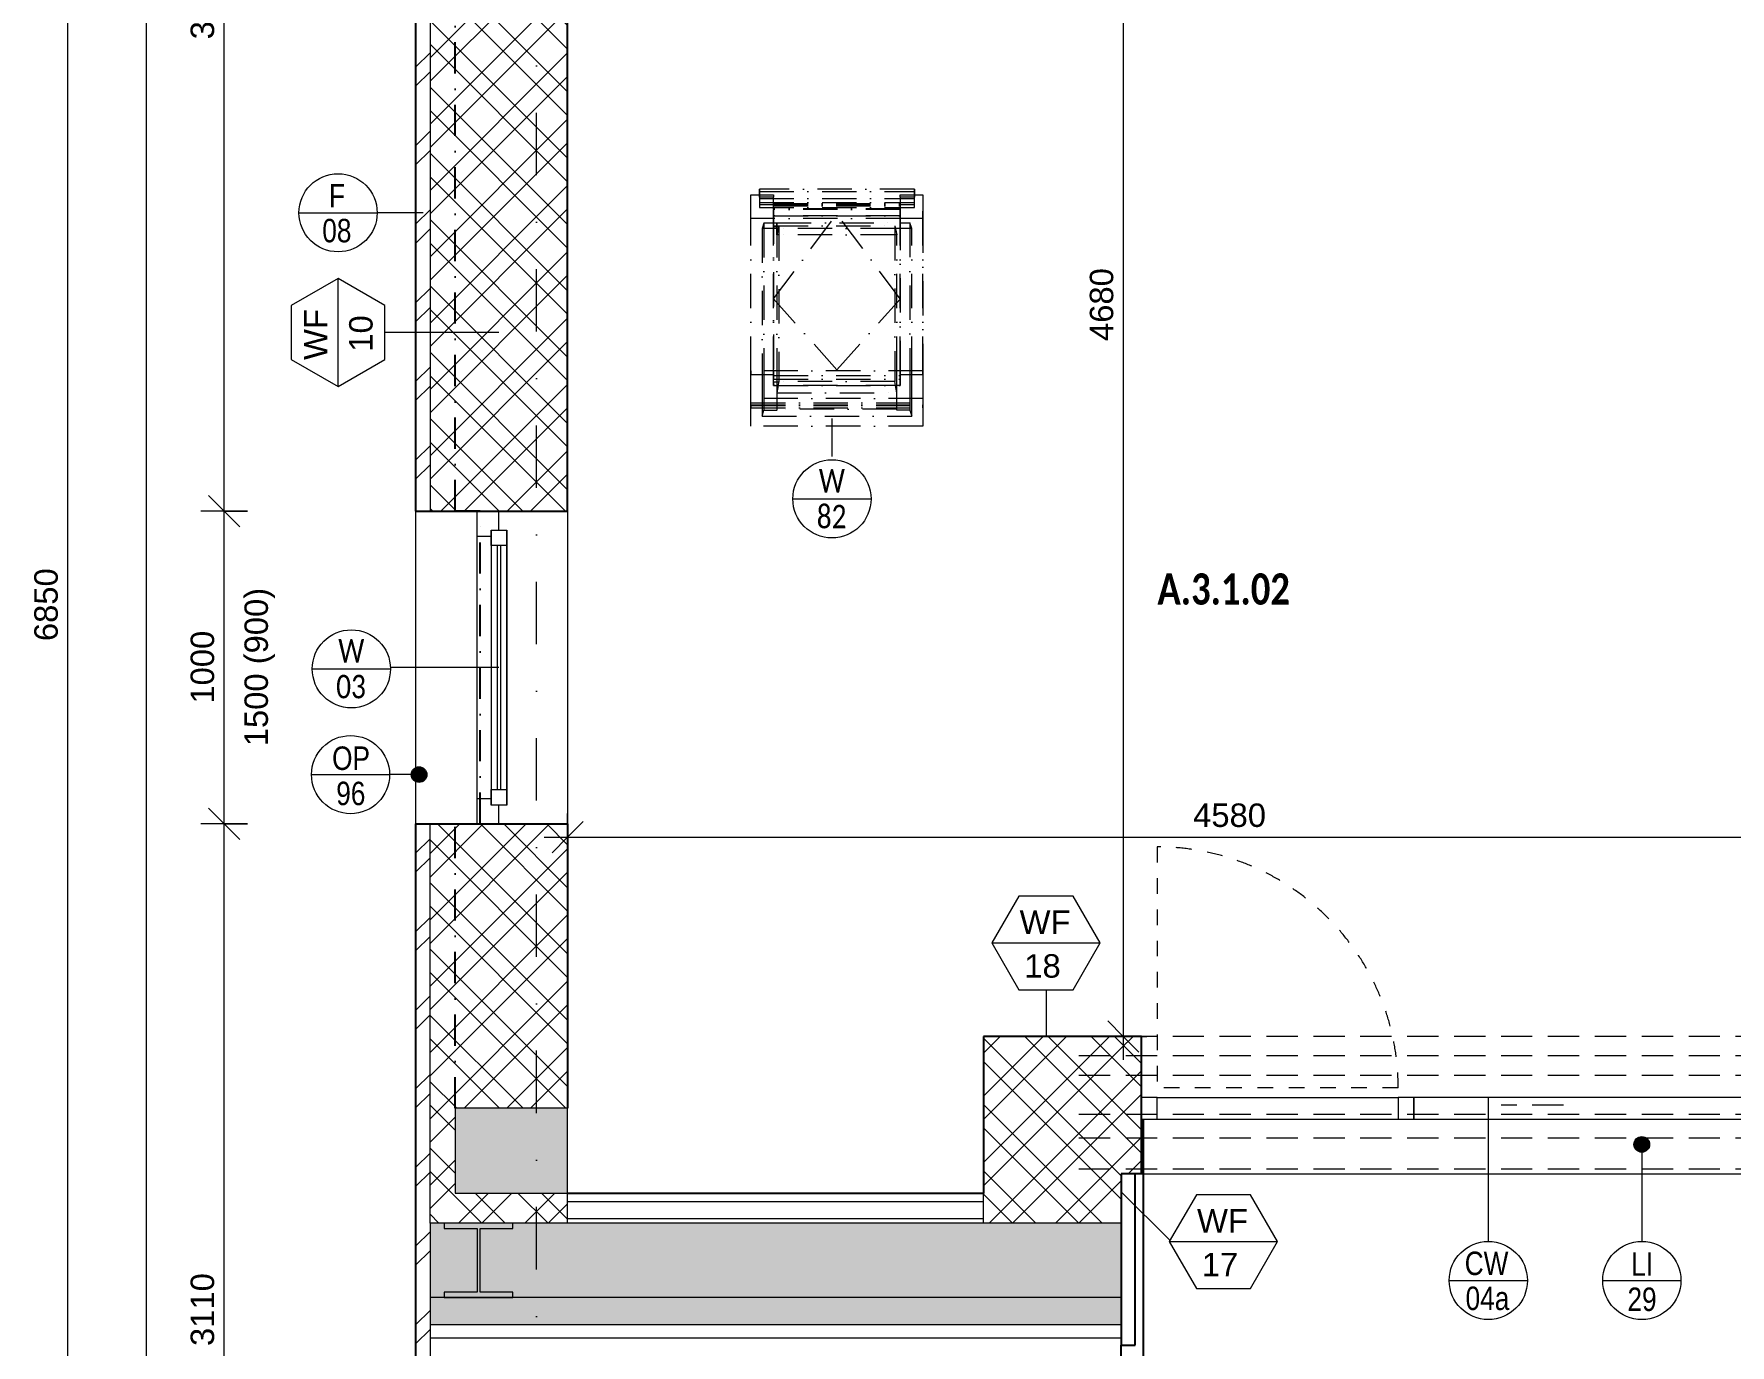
# Model space of a CAD drawing. Header units: millimetres. Extents: x -2204 to 40828, y -3577 to 13817.
# Drawn here: x -1607 to 3817, y 1058 to 5252 of the extents above; entities that cross this region are included whole.
import ezdxf

# ---------------------------------------------------------------- set-up
doc = ezdxf.new("R2010")
doc.units = ezdxf.units.MM
for name, pattern in [('HA_Dash_2mm-S1mm', [100, 50, -50]), ('HA_Dash_3mm-S1mm', [150, 100, -50]), ('HA_DashDot_10mm-S3mm', [500, 200, -150, 0, -150]), ('HA_DashDot_4mm', [200, 110, -45, 0, -45]), ('HA_DashDot_4mm-S1mm', [200, 100, -50, 0, -50])]:
    doc.linetypes.add(name, pattern=pattern)
for name, color, linetype, lineweight in [('A-____-____-DIMS', 9, 'Continuous', 5), ('A-____-____-DIMS-50', 9, 'Continuous', 5), ('A-AREA-____-IDEN', 9, 'Continuous', 9), ('A-AREA-____-OTLN', 9, 'Continuous', 5), ('A-DETL-____-THIN', 9, 'Continuous', 9), ('A-DETL-GENF-OTLN', 9, 'Continuous', 9), ('A-DOOR-____-OTLN', 9, 'Continuous', 9), ('A-FLOR-____-OTLN', 9, 'Continuous', 9), ('A-FLOR-____-OVHD', 9, 'HA_DashDot_4mm-S1mm', 25), ('A-GENM-____-HDLN', 9, 'HA_Dash_3mm-S1mm', 9), ('A-GENM-____-IDEN', 9, 'Continuous', 9), ('A-GENM-____-OTLN', 9, 'Continuous', 9), ('A-GLAZ-____-IDEN', 9, 'Continuous', 9), ('A-GLAZ-____-MCUT', 9, 'Continuous', 5), ('A-GLAZ-____-OTLN', 9, 'Continuous', 5), ('A-GLAZ-CURT-MCUT', 9, 'Continuous', 5), ('A-GLAZ-CURT-OTLN', 9, 'Continuous', 5), ('A-GLAZ-CWMG-MCUT', 9, 'Continuous', 5), ('A-GLAZ-CWMG-OTLN', 9, 'Continuous', 5), ('A-ROOF-____-MCUT', 9, 'Continuous', 25), ('A-ROOF-____-PATT', 9, 'Continuous', 25), ('A-WALL-____-IDEN', 9, 'Continuous', 9), ('A-WALL-____-MCUT', 9, 'Continuous', 9), ('A-WALL-____-OTLN', 9, 'Continuous', 9), ('A-WALL-____-PATT', 9, 'Continuous', 25), ('G-____-____-TEXT', 9, 'Continuous', 5), ('S-BEAM-____-MCUT', 9, 'Continuous', 25), ('S-GRID-____-OTLN', 9, 'Continuous', 5)]:
    doc.layers.add(name, color=color, linetype=linetype, lineweight=lineweight)
doc.styles.add('Arial_1', font='arial.ttf', dxfattribs={"height": 75})
doc.styles.add('Arial_2', font='arial.ttf', dxfattribs={"width": 0.8, "height": 75})
doc.styles.add('Calibri', font='calibri.ttf', dxfattribs={"width": 0.8, "height": 75})
doc.styles.add('Calibri_B', font='calibrib.ttf', dxfattribs={"width": 0.8, "height": 100})
doc.dimstyles.new('Inner_Dimensions', dxfattribs={"dimscale": 304.8, "dimtxt": 76.519455, "dimasz": 0.328084, "dimexe": 0.246063, "dimexo": 0.0625, "dimgap": 0.032808, "dimtad": 1, "dimdec": 0, "dimzin": 0, "dimdsep": 46, "dimtxsty": 'Arial_1', "dimblk1": 'OBLIQUE', "dimblk2": 'OBLIQUE', "dimsah": 1, "dimcen": 0.09, "dimdle": 0.246063, "dimazin": 0, "dimtfac": 1, "dimtdec": 4, "dimtix": 1, "dimtmove": 2, "dimatfit": 3, "dimfxl": 0.246063, "dimfxlon": 1, "dimtvp": 1, "dimtolj": 1, "dimtzin": 0, "dimlwd": 9, "dimlwe": 9, "dimarcsym": 2})
doc.dimstyles.new('Inner_Dimensions_1', dxfattribs={"dimscale": 304.8, "dimtxt": 76.519455, "dimasz": 0.328084, "dimexe": 0.246063, "dimexo": 0.0625, "dimgap": 0.032808, "dimtad": 1, "dimdec": 0, "dimzin": 0, "dimdsep": 46, "dimtxsty": 'Arial_1', "dimblk1": 'OBLIQUE', "dimblk2": 'OBLIQUE', "dimsah": 1, "dimcen": 0.09, "dimdle": 0.246063, "dimazin": 0, "dimtfac": 1, "dimtdec": 4, "dimtix": 1, "dimtmove": 0, "dimatfit": 3, "dimfxl": 0.246063, "dimfxlon": 1, "dimtvp": 1, "dimtolj": 1, "dimtzin": 0, "dimlwd": 9, "dimlwe": 9, "dimarcsym": 2})
pattern_1 = [(45, (0, 0), (-106.066, 106.066), []), (45, (75, 0), (-106.066, 106.066), []), (315, (0, 0), (106.066, 106.066), []), (315, (75, 0), (106.066, 106.066), [])]
pattern_2 = [(0, (0, 0), (58.594, 33.829), [39.062, -78.125]), (120, (0, 0), (-58.593773, 33.82939), [39.063, -78.125]), (60, (0, 0), (0.000227, 67.65839), [0, -78.125, 39.063, 0])]

# ---------------------------------------------------------------- blocks, each defined once
blk = doc.blocks.new('181_D_1_2_XXX_00_STA_211108_detached_rvt-1-DSP_3NP-A')
at = {"layer": 'S-BEAM-____-MCUT', "color": 250, "lineweight": 18}
for p, q in [((-75, 1447.9), (-295, 1447.9)), ((-295, 1447.9), (-295, 1430.5)), ((-295, 1430.5), (-189.7, 1430.5)), ((-189.7, 1430.5), (-189.7, 1226.7)), ((-180.2, 1226.7), (-180.2, 1430.5)), ((-180.2, 1430.5), (-75, 1430.5)), ((-75, 1430.5), (-75, 1447.9)), ((-189.7, 1226.7), (-295, 1226.7)), ((-295, 1226.7), (-295, 1209.3)), ((-295, 1209.3), (-75, 1209.3)), ((-75, 1226.7), (-180.2, 1226.7)), ((-75, 1209.3), (-75, 1226.7))]:
    blk.add_line(p, q, dxfattribs=at)
blk = doc.blocks.new('HA_WD_SinglePanel - 1000x1500-2168128-DSP_3NP-A')
at = {"layer": 'A-GLAZ-____-MCUT'}
for p, q in [((-420, 70), (-500, 70)), ((-420, 25), (-420, 70)), ((500, 70), (420, 70)), ((420, 70), (420, 25)), ((-500, 0), (-440, 0)), ((-440, -25), (-440, 25)), ((-440, 25), (-390, 25)), ((-390, 25), (-390, -25)), ((390, 5), (-390, 5)), ((390, -25), (390, 25)), ((390, 25), (440, 25)), ((440, 25), (440, -25)), ((440, 0), (500, 0)), ((-390, -25), (-440, -25)), ((390, -5), (-390, -5)), ((440, -25), (390, -25))]:
    blk.add_line(p, q, dxfattribs=at)
at = {"layer": 'A-GLAZ-____-OTLN'}
for p, q in [((420, 70), (-420, 70)), ((440, 25), (-440, 25)), ((-440, -25), (-440, 25)), ((390, 25), (-390, 25)), ((440, 25), (440, -25)), ((-440, -25), (440, -25)), ((390, -25), (-390, -25))]:
    blk.add_line(p, q, dxfattribs=at)
blk = doc.blocks.new('Systémový panel - Sklo-1774441-DSP_3NP-A')
at = {"layer": 'A-GLAZ-CURT-MCUT'}
for p, q in [((789.375, 70), (-789.375, 70)), ((-789.375, 70), (-789.375, 0)), ((789.375, 0), (789.375, 70)), ((-789.375, 0), (789.375, 0))]:
    blk.add_line(p, q, dxfattribs=at)
blk = doc.blocks.new('Obdélníková příčel - 50x70mm EXT-1499828-DSP_3NP-A')
at = {"layer": 'A-GLAZ-CWMG-MCUT'}
for p, q in [((-50, 0), (0, 0)), ((-50, -70), (-50, 0)), ((0, 0), (0, -70)), ((0, -70), (-50, -70))]:
    blk.add_line(p, q, dxfattribs=at)
blk = doc.blocks.new('ABMV_CW_Single_Swing_Generic - Ex_Glass_SKLOPNE-1774442-DSP_3NP-A')
at = {"layer": 'A-DOOR-____-OTLN', "linetype": 'HA_Dash_2mm-S1mm', "lineweight": 5}
for p in [(-385.625, -30), (385.625, -801.25)]:
    blk.add_line(p, (385.625, -30), dxfattribs=at)
blk.add_arc((385.625, -30), 771.25, 180, 270, dxfattribs=at)
blk = doc.blocks.new('Obdélníková příčel - 50x70mm EXT-1774440-DSP_3NP-A')
at = {"layer": 'A-GLAZ-CWMG-OTLN'}
for p, q in [((9655, 1825), (10426.25, 1825)), ((9655, 1755), (10426.25, 1755))]:
    blk.add_line(p, q, dxfattribs=at)
blk = doc.blocks.new('Obdélníková příčel - 50x70mm EXT-1499826-DSP_3NP-A')
at = {"layer": 'A-GLAZ-CWMG-MCUT'}
for p, q in [((-25, 0), (25, 0)), ((-25, -70), (-25, 0)), ((25, 0), (25, -70)), ((25, -70), (-25, -70))]:
    blk.add_line(p, q, dxfattribs=at)
blk = doc.blocks.new('Roof-Windows_VELUX_GLL_1061 - CK02-V11-DSP_3NP-A')
at = {"layer": 'A-GLAZ-____-OTLN', "color": 31, "linetype": 'HA_DashDot_4mm'}
for p, q in [((686.1, 4661.2), (686.1, 4737.6)), ((713.4, 4755), (713.4, 4754.9)), ((713.4, 4754.9), (713.4, 4754.4)), ((713.4, 4754.4), (713.4, 4753.3)), ((713.4, 4753.3), (713.4, 4752.7)), ((713.4, 4752.7), (713.4, 4752)), ((713.4, 4752), (713.4, 4751.3)), ((713.4, 4751.3), (713.4, 4750.7)), ((713.4, 4750.7), (713.4, 4747.8)), ((713.4, 4747.8), (713.4, 4737.6)), ((713.4, 4747.8), (1208.8, 4747.8)), ((713.4, 4729.7), (713.4, 4737.7)), ((713.4, 4729.7), (713.4, 4725.5)), ((713.4, 4729.7), (713.4, 4696.7)), ((758.7, 4729.7), (713.4, 4729.7)), ((713.4, 4725.5), (713.4, 4712.4)), ((713.4, 4725.5), (1208.8, 4725.5)), ((758.7, 4737.6), (758.7, 4729.7)), ((758.7, 4709.7), (758.7, 4729.7)), ((1163.2, 4729.7), (1163.2, 4737.6)), ((1208.8, 4729.7), (1163.2, 4729.7)), ((1163.2, 4729.7), (1163.2, 4716.3)), ((1208.8, 4754.9), (1208.8, 4755)), ((1208.8, 4752), (1208.8, 4754.9)), ((1208.8, 4751.3), (1208.8, 4752)), ((1208.8, 4750.7), (1208.8, 4751.3)), ((1208.8, 4747.8), (1208.8, 4750.7)), ((1208.8, 4737.6), (1208.8, 4747.8)), ((1208.8, 4737.7), (1208.8, 4729.7)), ((1208.8, 4696.7), (1208.8, 4729.7)), ((1208.8, 4725.5), (1208.8, 4729.7)), ((1208.8, 4712.4), (1208.8, 4725.5)), ((1236.1, 4737.6), (1236.1, 4661.2)), ((713.4, 4712.4), (713.4, 4706.6)), ((713.4, 4712.4), (1208.8, 4712.4)), ((713.4, 4706.6), (713.4, 4696.7)), ((713.4, 4706.6), (758.7, 4706.6)), ((713.4, 4696.7), (1208.8, 4696.7)), ((758.7, 4692.6), (758.7, 4709.6)), ((758.7, 4702.2), (1163.2, 4702.2)), ((758.7, 4692.6), (758.7, 4690.2)), ((758.7, 4690.2), (758.7, 4174.5)), ((1163.2, 4670.4), (758.7, 4670.4)), ((758.7, 4670.4), (1163.2, 4670.4)), ((1163.2, 4716.3), (1163.2, 4709.7)), ((1163.2, 4709.6), (1163.2, 4692.6)), ((1163.2, 4706.6), (1208.8, 4706.6)), ((1163.2, 4692.6), (1163.2, 4690.2)), ((1163.5, 4174.5), (1163.5, 4690.2)), ((1208.8, 4706.6), (1208.8, 4712.4)), ((1208.8, 4696.7), (1208.8, 4706.6)), ((758.7, 4661.2), (686.1, 4661.2)), ((686.1, 4174.5), (686.1, 4661.2)), ((727.4, 4647), (721.8, 4629.9)), ((758.7, 4629.9), (721.8, 4629.9)), ((721.8, 4629.9), (721.8, 4174.5)), ((758.7, 4647), (727.4, 4647)), ((727.4, 4647), (727.4, 4174.5)), ((758.7, 4637.6), (1146, 4637.6)), ((758.7, 4635.6), (775.7, 4635.6)), ((775.7, 4635.6), (775.7, 4174.5)), ((1146, 4637.6), (1146, 4174.5)), ((1236.1, 4661.2), (1163.5, 4661.2)), ((1163.5, 4647.3), (1194.7, 4647.3)), ((1200.1, 4629.9), (1163.5, 4629.9)), ((1194.7, 4647.3), (1194.7, 4174.5)), ((1200.1, 4629.9), (1194.7, 4647.3)), ((1200.1, 4174.5), (1200.1, 4629.9)), ((1236.1, 4661.2), (1236.1, 4174.5)), ((1146, 4608.8), (775.7, 4608.8)), ((686.1, 4174.5), (686.1, 4162.5)), ((686.1, 4162.5), (686.1, 4174.5)), ((686.1, 4064.9), (686.1, 4162.5)), ((686.1, 4162.5), (758.7, 4162.5)), ((721.8, 4162.5), (721.8, 4064.9)), ((727.4, 4162.5), (727.4, 4064.9)), ((758.7, 4162.5), (758.7, 4174.5)), ((758.7, 4159.5), (758.7, 4162.5)), ((758.7, 4162.5), (758.7, 4147.1)), ((758.7, 4159.5), (1163.2, 4159.5)), ((758.7, 4147.1), (758.7, 4159.5)), ((758.7, 4147.1), (1163.2, 4147.1)), ((758.7, 4127.3), (758.7, 4147.1)), ((758.7, 4147.1), (1163.5, 4147.1)), ((758.7, 4127.3), (758.7, 4147.1)), ((758.7, 4127.3), (1163.2, 4127.3)), ((1163.5, 4127.3), (758.7, 4127.3)), ((769.1, 4127.3), (769.1, 4064.9)), ((769.8, 4103.5), (773.9, 4127.3)), ((1152.4, 4103.5), (1148.3, 4127.3)), ((1153, 4064.9), (1153, 4127.3)), ((1163.2, 4162.5), (1163.2, 4174.5)), ((1163.2, 4159.5), (1163.2, 4162.5)), ((1163.2, 4162.5), (1236.1, 4162.5)), ((1163.2, 4147.1), (1163.2, 4159.5)), ((1163.2, 4127.3), (1163.2, 4147.1)), ((1163.5, 4147.1), (1163.5, 4162.5)), ((1163.5, 4147.1), (1163.5, 4127.3)), ((1194.7, 4162.5), (1194.7, 4064.9)), ((1200.1, 4064.9), (1200.1, 4162.5)), ((1236.1, 4162.5), (1236.1, 4174.5)), ((1236.1, 4162.5), (1236.1, 4174.5)), ((1236.1, 4162.5), (1236.1, 4064.9)), ((769.8, 4103.5), (1152.4, 4103.5)), ((769.8, 4064.9), (769.8, 4103.5)), ((1152.4, 4064.9), (1152.4, 4103.5)), ((686.1, 4056.2), (686.1, 4064.9)), ((686.1, 4064.9), (686.1, 4056.2)), ((686.1, 4064.9), (1236.1, 4064.9)), ((686.1, 3996.8), (686.1, 4056.2)), ((721.8, 4056.2), (721.8, 4029.5)), ((721.8, 4029.5), (727.4, 4048.2)), ((721.8, 4029.5), (1200.1, 4029.5)), ((727.4, 4056.2), (727.4, 4048.2)), ((727.4, 4048.2), (769.1, 4048.2)), ((769.1, 4056.2), (769.1, 4048.2)), ((769.1, 4048.2), (769.8, 4051.9)), ((769.8, 4051.9), (769.8, 4056.2)), ((1152.4, 4051.9), (769.8, 4051.9)), ((1152.4, 4051.9), (1152.4, 4056.2)), ((1153, 4048.5), (1152.4, 4051.9)), ((1153, 4048.5), (1153, 4056.2)), ((1194.7, 4048.5), (1153, 4048.5)), ((1194.7, 4056.2), (1194.7, 4048.5)), ((1194.7, 4048.5), (1200.1, 4029.5)), ((1200.1, 4029.5), (1200.1, 4056.2)), ((1236.1, 4056.2), (1236.1, 4064.9)), ((1236.1, 4064.9), (1236.1, 4056.2)), ((1236.1, 4056.2), (1236.1, 3996.8))]:
    blk.add_line(p, q, dxfattribs=at)
at = {"layer": 'A-GLAZ-____-OTLN', "color": 253, "linetype": 'HA_DashDot_4mm'}
for p, q in [((686.1, 4737.6), (758.7, 4737.6)), ((686.1, 4174.5), (686.1, 4737.6)), ((1208.8, 4755), (713.4, 4755)), ((713.4, 4754.2), (713.4, 4755)), ((713.4, 4737.7), (713.4, 4754.2)), ((758.7, 4174.5), (758.7, 4737.6)), ((1163.2, 4737.6), (1236.1, 4737.6)), ((1163.2, 4174.5), (1163.2, 4737.6)), ((1208.8, 4755), (1208.8, 4754.2)), ((1208.8, 4754.2), (1208.8, 4737.7)), ((1236.1, 4174.5), (1236.1, 4737.6)), ((758.7, 4709.6), (1163.2, 4709.6)), ((1163.2, 4692.6), (758.7, 4692.6)), ((1163.2, 4690.2), (758.7, 4690.2)), ((758.7, 4404.1), (961.1, 4676.6)), ((1163.2, 4404.5), (961.1, 4676.6)), ((961.1, 4177.6), (758.7, 4404.1)), ((961.1, 4177.6), (1163.2, 4403.7)), ((686.1, 4085.2), (686.1, 4174.5)), ((1236.1, 4174.5), (686.1, 4174.5)), ((1236.1, 4174.5), (1236.1, 4085.2)), ((686.1, 4072), (686.1, 4085.2)), ((1236.1, 4085.2), (686.1, 4085.2)), ((686.1, 4063.2), (686.1, 4072)), ((686.1, 4072), (1236.1, 4072)), ((1236.1, 4085.2), (1236.1, 4072)), ((1236.1, 4072), (1236.1, 4063.2)), ((686.1, 4056.2), (686.1, 4063.2)), ((686.1, 4063.2), (1236.1, 4063.2)), ((686.1, 3996.8), (686.1, 4056.2)), ((686.1, 4056.2), (1236.1, 4056.2)), ((1236.1, 4063.2), (1236.1, 4056.2)), ((1236.1, 4056.2), (1236.1, 3996.8)), ((1236.1, 3996.8), (686.1, 3996.8))]:
    blk.add_line(p, q, dxfattribs=at)
at = {"layer": 'A-GLAZ-____-OTLN', "color": 7, "linetype": 'HA_DashDot_4mm'}
for p, q in [((713.4, 4737.6), (713.4, 4729.7)), ((1208.8, 4729.7), (1208.8, 4737.6)), ((758.7, 4702.2), (758.7, 4709.7)), ((758.7, 4709.6), (758.7, 4702.2)), ((758.7, 4706.6), (1163.2, 4706.6)), ((758.7, 4690.2), (758.7, 4670.4)), ((758.7, 4670.4), (758.7, 4690.2)), ((758.7, 4670.4), (758.7, 4637.6)), ((758.7, 4174.5), (758.7, 4670.4)), ((1163.2, 4709.7), (1163.2, 4702.2)), ((1163.2, 4702.2), (1163.2, 4709.6)), ((1163.2, 4690.2), (1163.2, 4670.4)), ((1163.2, 4174.5), (1163.2, 4670.4)), ((1163.5, 4670.4), (1163.5, 4690.2)), ((1163.5, 4670.4), (1163.5, 4174.5)), ((1163.2, 4661.2), (758.7, 4661.2)), ((769.1, 4647), (758.7, 4647)), ((758.7, 4637.6), (758.7, 4635.6)), ((758.7, 4174.5), (758.7, 4635.6)), ((774.3, 4629.9), (758.7, 4629.9)), ((769.1, 4608.8), (769.1, 4647.3)), ((769.1, 4647.3), (1163.2, 4647.3)), ((769.1, 4647.3), (769.1, 4647)), ((769.1, 4647), (769.1, 4174.5)), ((775.7, 4635.6), (769.1, 4608.8)), ((775.7, 4629.9), (774.3, 4629.9)), ((1146, 4629.9), (775.7, 4629.9)), ((1146, 4637.6), (1153, 4608.8)), ((1147.9, 4629.9), (1146.3, 4629.9)), ((1163.2, 4629.9), (1147.9, 4629.9)), ((775.7, 4608.8), (769.1, 4608.8)), ((1153, 4608.8), (1146, 4608.8)), ((1153, 4174.5), (1153, 4608.8)), ((686.1, 4162.5), (686.1, 4174.5)), ((721.8, 4174.5), (721.8, 4162.5)), ((727.4, 4174.5), (727.4, 4162.5)), ((758.7, 4162.5), (758.7, 4174.5)), ((758.7, 4174.5), (758.7, 4162.5)), ((758.7, 4162.5), (758.7, 4174.5)), ((758.7, 4140.2), (758.7, 4162.5)), ((758.7, 4127.3), (758.7, 4162.5)), ((1146, 4140.2), (758.7, 4140.2)), ((758.7, 4140.2), (758.7, 4127.3)), ((758.7, 4137.4), (758.7, 4140.2)), ((758.7, 4137.4), (758.7, 4140.2)), ((775.7, 4137.4), (758.7, 4137.4)), ((769.1, 4174.5), (769.1, 4140.2)), ((769.1, 4137.4), (769.1, 4127.6)), ((774, 4127.8), (775.7, 4137.4)), ((775.7, 4174.5), (775.7, 4140.2)), ((775.7, 4140.2), (775.7, 4137.4)), ((1146, 4174.5), (1146, 4140.2)), ((1148.3, 4127.3), (1146, 4140.2)), ((1153, 4127.3), (1153, 4174.5)), ((1163.2, 4162.5), (1163.2, 4174.5)), ((1163.2, 4127.3), (1163.2, 4162.5)), ((1163.5, 4162.5), (1163.5, 4174.5)), ((1163.5, 4174.5), (1163.5, 4162.5)), ((1163.5, 4162.5), (1163.5, 4127.3)), ((1194.7, 4174.5), (1194.7, 4162.5)), ((1200.1, 4162.5), (1200.1, 4174.5)), ((1236.1, 4174.5), (1236.1, 4162.5)), ((686.1, 4056.2), (686.1, 4064.9)), ((721.8, 4064.9), (721.8, 4056.2)), ((727.4, 4064.9), (727.4, 4056.2)), ((769.1, 4064.9), (769.1, 4056.2)), ((769.8, 4056.2), (769.8, 4064.9)), ((1152.4, 4056.2), (1152.4, 4064.9)), ((1153, 4056.2), (1153, 4064.9)), ((1194.7, 4064.9), (1194.7, 4056.2)), ((1200.1, 4056.2), (1200.1, 4064.9)), ((1236.1, 4064.9), (1236.1, 4056.2))]:
    blk.add_line(p, q, dxfattribs=at)
at = {"layer": 'A-GLAZ-____-OTLN', "color": 10, "linetype": 'HA_DashDot_4mm'}
blk.add_line((769.1, 4140.2), (769.1, 4137.4), dxfattribs=at)
blk = doc.blocks.new('TB_Porotherm KPVarioUNI_3000mm - TB_Porotherm KPVarioUNI_3000mm-2008209-DSP_3NP-A')
at = {"layer": 'A-GENM-____-HDLN'}
for p, q in [((-1500, 205), (1500, 205)), ((-1500, 105), (1500, 105)), ((-1500, 30), (1500, 30)), ((-100, 0), (100, 0)), ((-1500, -95), (1500, -95)), ((-1500, -157.5), (1500, -157.5)), ((-1500, -220), (1500, -220))]:
    blk.add_line(p, q, dxfattribs=at)
blk = doc.blocks.new('DIMBLOCK1-DSP_3NP-A')
at = {"layer": 'A-____-____-DIMS-50', "lineweight": 9}
for p, q in [((100, 2757.7), (100, 2607.7)), ((100, 2682.7), (100, 2757.7)), ((100, 2682.7), (150, 2732.7)), ((4680, 2757.7), (4680, 2607.7)), ((4680, 2682.7), (4680, 2757.7)), ((4680, 2682.7), (4730, 2732.7)), ((25, 2682.7), (4680, 2682.7)), ((100, 2682.7), (50, 2632.7)), ((4680, 2682.7), (4630, 2632.7))]:
    blk.add_line(p, q, dxfattribs=at)
at = {"layer": 'A-____-____-DIMS-50', "color": 0, "lineweight": 9, "insert": (2100.1, 2790.1), "char_height": 75, "width": 276.883, "attachment_point": 1, "line_spacing_factor": 0.941778, "style": 'Arial_1'}
blk.add_mtext('4580', dxfattribs=at)
blk = doc.blocks.new('_Oblique')
at = {"color": 0, "linetype": 'ByBlock', "lineweight": -2}
blk.add_line((-0.5, -0.5), (0.5, 0.5), dxfattribs=at)
blk = doc.blocks.new('DIMBLOCK40-DSP_3NP-A')
at = {"layer": 'A-____-____-DIMS-50', "lineweight": 9}
for p, q in [((-998.3, 2725), (-1048.3, 2775)), ((-923.3, 2725), (-1073.3, 2725)), ((-998.3, -460), (-998.3, 2725)), ((-998.3, 2725), (-948.3, 2675)), ((-998.3, 2725), (-923.3, 2725)), ((-998.3, -385), (-1048.3, -335)), ((-923.3, -385), (-1073.3, -385)), ((-998.3, -385), (-948.3, -435)), ((-998.3, -385), (-923.3, -385))]:
    blk.add_line(p, q, dxfattribs=at)
at = {"layer": 'A-____-____-DIMS-50', "color": 0, "lineweight": 9, "insert": (-1105.6, 1054.6), "char_height": 75, "width": 276.883, "attachment_point": 1, "rotation": 90, "line_spacing_factor": 0.941778, "style": 'Arial_1'}
blk.add_mtext('3110', dxfattribs=at)
blk = doc.blocks.new('DIMBLOCK41-DSP_3NP-A')
at = {"layer": 'A-____-____-DIMS-50', "lineweight": 9}
for p, q in [((-998.3, 3725), (-1048.3, 3775)), ((-923.3, 3725), (-1073.3, 3725)), ((-998.3, 2725), (-998.3, 3725)), ((-998.3, 3725), (-948.3, 3675)), ((-998.3, 3725), (-923.3, 3725)), ((-998.3, 2725), (-1048.3, 2775)), ((-923.3, 2725), (-1073.3, 2725)), ((-998.3, 2725), (-948.3, 2675)), ((-998.3, 2725), (-923.3, 2725))]:
    blk.add_line(p, q, dxfattribs=at)
at = {"layer": 'A-____-____-DIMS-50', "color": 0, "lineweight": 9, "insert": (-1105.6, 3109.6), "char_height": 75, "width": 276.883, "attachment_point": 1, "rotation": 90, "line_spacing_factor": 0.941778, "style": 'Arial_1'}
blk.add_mtext('1000', dxfattribs=at)
blk = doc.blocks.new('DIMBLOCK42-DSP_3NP-A')
at = {"layer": 'A-____-____-DIMS-50', "lineweight": 9}
for p, q in [((-998.3, 6975), (-1048.3, 7025)), ((-923.3, 6975), (-1073.3, 6975)), ((-998.3, 3725), (-998.3, 6975)), ((-998.3, 6975), (-948.3, 6925)), ((-998.3, 6975), (-923.3, 6975)), ((-998.3, 3725), (-1048.3, 3775)), ((-923.3, 3725), (-1073.3, 3725)), ((-998.3, 3725), (-948.3, 3675)), ((-998.3, 3725), (-923.3, 3725))]:
    blk.add_line(p, q, dxfattribs=at)
at = {"layer": 'A-____-____-DIMS-50', "color": 0, "lineweight": 9, "insert": (-1105.6, 5234.6), "char_height": 75, "width": 276.883, "attachment_point": 1, "rotation": 90, "line_spacing_factor": 0.941778, "style": 'Arial_1'}
blk.add_mtext('3250', dxfattribs=at)
blk = doc.blocks.new('HA_TAG_WD - Type Mark-1527962-DSP_3NP-A')
at = {"layer": 'A-GLAZ-____-IDEN'}
blk.add_line((-2.5, 0), (2.5, 0), dxfattribs=at)
blk.add_circle((0, 0), 2.5, dxfattribs=at)
blk = doc.blocks.new('HA_TAG_WA_Partitions - Group _ Type Mark-556634-DSP_3NP-A')
at = {"layer": 'A-WALL-____-IDEN'}
for p, q in [((-1.73, 3), (-3.46, 0)), ((1.73, 3), (-1.73, 3)), ((3.46, 0), (1.73, 3)), ((-3.46, 0), (3.46, 0)), ((-3.46, 0), (-1.73, -3)), ((1.73, -3), (3.46, 0)), ((-1.73, -3), (1.73, -3))]:
    blk.add_line(p, q, dxfattribs=at)
blk = doc.blocks.new('DIMBLOCK67-DSP_3NP-A')
at = {"layer": 'A-____-____-DIMS-50', "lineweight": 9}
for p, q in [((1876.9, 6725), (1826.9, 6775)), ((1951.9, 6725), (1801.9, 6725)), ((1876.9, 6725), (1876.9, 1970)), ((1876.9, 6725), (1926.9, 6675)), ((1876.9, 6725), (1951.9, 6725)), ((1876.9, 2045), (1826.9, 2095)), ((1951.9, 2045), (1801.9, 2045)), ((1876.9, 2045), (1926.9, 1995)), ((1876.9, 2045), (1951.9, 2045))]:
    blk.add_line(p, q, dxfattribs=at)
at = {"layer": 'A-____-____-DIMS-50', "color": 0, "lineweight": 9, "insert": (1769.6, 4269.6), "char_height": 75, "width": 276.883, "attachment_point": 1, "rotation": 90, "line_spacing_factor": 0.941778, "style": 'Arial_1'}
blk.add_mtext('4680', dxfattribs=at)
blk = doc.blocks.new('HA_TAG_GM_Products - Generic-588599-DSP_3NP-A')
at = {"layer": 'A-GENM-____-IDEN'}
blk.add_line((-2.5, 0), (2.5, 0), dxfattribs=at)
blk.add_circle((0, 0), 2.5, dxfattribs=at)
blk = doc.blocks.new('HA_TAG_cWA - Default-922888-DSP_3NP-A')
at = {"layer": 'A-WALL-____-IDEN'}
blk.add_line((-2.5, 0), (2.5, 0), dxfattribs=at)
blk.add_circle((0, 0), 2.5, dxfattribs=at)
blk = doc.blocks.new('DIMBLOCK160-DSP_3NP-A')
at = {"layer": 'A-____-____-DIMS-50', "lineweight": 9}
for p, q in [((-1498.3, 6850), (-1548.3, 6900)), ((-1573.3, 6850), (-1423.3, 6850)), ((-1498.3, 6850), (-1573.3, 6850)), ((-1498.3, 0), (-1498.3, 6850)), ((-1498.3, 6850), (-1448.3, 6800)), ((-1498.3, 0), (-1548.3, 50)), ((-1573.3, 0), (-1423.3, 0)), ((-1498.3, 0), (-1573.3, 0)), ((-1498.3, 0), (-1448.3, -50))]:
    blk.add_line(p, q, dxfattribs=at)
at = {"layer": 'A-____-____-DIMS-50', "color": 0, "lineweight": 9, "insert": (-1605.6, 3309.6), "char_height": 75, "width": 276.883, "attachment_point": 1, "rotation": 90, "line_spacing_factor": 0.941778, "style": 'Arial_1'}
blk.add_mtext('6850', dxfattribs=at)
blk = doc.blocks.new('DIMBLOCK163-DSP_3NP-A')
at = {"layer": 'A-____-____-DIMS-50', "lineweight": 9}
for p, q in [((-1248.3, 12110), (-1248.3, -460)), ((-1248.3, 12035), (-1298.3, 12085)), ((-1173.3, 12035), (-1323.3, 12035)), ((-1248.3, 12035), (-1198.3, 11985)), ((-1248.3, 12035), (-1173.3, 12035)), ((-1248.3, -385), (-1298.3, -335)), ((-1173.3, -385), (-1323.3, -385)), ((-1248.3, -385), (-1198.3, -435)), ((-1248.3, -385), (-1173.3, -385))]:
    blk.add_line(p, q, dxfattribs=at)
at = {"layer": 'A-____-____-DIMS-50', "color": 0, "lineweight": 9, "insert": (-1355.6, 5680.8), "char_height": 75, "width": 346.103, "attachment_point": 1, "rotation": 90, "line_spacing_factor": 0.941778, "style": 'Arial_1'}
blk.add_mtext('12420', dxfattribs=at)

msp = doc.modelspace()

# ---------------------------------------------------------------- hatches: boundary and pattern name
at = {"layer": 'A-DETL-GENF-OTLN'}
msp.add_hatch(color=254, dxfattribs=at).paths.add_polyline_path([(100, 1544), (100, 1815), (-260, 1815), (-260, 1544), (-97.2, 1544)])
at = {"layer": 'A-GENM-____-IDEN'}
h = msp.add_hatch(color=256, dxfattribs=at)
edge = h.paths.add_edge_path()
edge.add_arc((-375.1, 2882.4), 25, 0, 360)
h = msp.add_hatch(color=256, dxfattribs=at)
edge = h.paths.add_edge_path()
edge.add_arc((3534.9, 1699.4), 25, 0, 360)
at = {"layer": 'A-ROOF-____-PATT', "lineweight": 5}
h = msp.add_hatch(dxfattribs=at)
h.set_pattern_fill('FP_2', color=256, style=0, pattern_type=2)
h.set_pattern_definition(pattern_2)
h.paths.add_polyline_path([(22147.8, 1209.3), (22208.7, 1447.9), (19135, 1447.9), (19135, 1209.3), (22012.9, 1209.3)])
h.paths.add_polyline_path([(-97.2, 1209.3), (1870, 1209.3), (1870, 1447.9), (-340, 1447.9), (-340, 1209.3)])
h.paths.add_polyline_path([(4490, 1209.3), (5786.3, 1209.3), (5786.3, 1447.9), (4490, 1447.9), (4490, 1350.2)])
h.paths.add_polyline_path([(6701, 1209.3), (8420, 1209.3), (8420, 1447.9), (6673.7, 1447.9), (6673.7, 1209.3)])
h.paths.add_polyline_path([(16515, 1209.3), (16515, 1447.9), (14818.7, 1447.9), (14818.7, 1209.3), (16060.2, 1209.3)])
h.paths.add_polyline_path([(12165, 1209.3), (13931.3, 1209.3), (13931.3, 1447.9), (12165, 1447.9), (12165, 1350.2)])
h = msp.add_hatch(dxfattribs=at)
h.set_pattern_fill('FP_2', color=256, style=0, pattern_type=2)
h.set_pattern_definition(pattern_2)
h.paths.add_polyline_path([(22012.9, 1122.6), (22125.7, 1122.6), (22147.8, 1209.3), (19135, 1209.3), (19135, 1122.6), (21162.5, 1122.6)])
h.paths.add_polyline_path([(-97.2, 1122.6), (1870, 1122.6), (1870, 1209.3), (-340, 1209.3), (-340, 1122.6)])
h.paths.add_polyline_path([(4490, 1122.6), (5786.3, 1122.6), (5786.3, 1209.3), (4490, 1209.3)])
h.paths.add_polyline_path([(16515, 1122.6), (16515, 1209.3), (14818.7, 1209.3), (14818.7, 1122.6), (16060.2, 1122.6)])
h.paths.add_polyline_path([(6673.7, 1122.6), (8420, 1122.6), (8420, 1209.3), (6673.7, 1209.3)])
h.paths.add_polyline_path([(13931.3, 1122.6), (13931.3, 1209.3), (12165, 1209.3), (12165, 1122.6), (13904, 1122.6)])
at = {"layer": 'A-WALL-____-PATT', "lineweight": 5}
h = msp.add_hatch(dxfattribs=at)
h.set_pattern_fill('FP_8', color=256, style=0, pattern_type=2)
h.set_pattern_definition([(45, (0, 0), (-125.7236, 125.7236), []), (45, (0, 190.5), (-125.7236, 125.7236), [])])
h.paths.add_polyline_path([(-385, 1023.2), (-340, 1023.2), (-340, 2725), (-385, 2725), (-385, 1114.4)])
h.paths.add_polyline_path([(-385, 3725), (-340, 3725), (-340, 6971.6), (-385, 6971.6), (-385, 5594.9)])
h.paths.add_polyline_path([(-340, 7607.6), (-340, 8725), (-385, 8725), (-385, 7607.6)])
h.paths.add_polyline_path([(-385, 9725), (-340, 9725), (-340, 11990), (-385, 12035), (-385, 11254.4)])
h = msp.add_hatch(dxfattribs=at)
h.set_pattern_fill('FP_3', color=256, style=0, pattern_type=2)
h.set_pattern_definition(pattern_1)
h.paths.add_polyline_path([(100, 1447.9), (99.6, 1544), (-260, 1544), (-260, 1815), (100, 1815), (100, 2725), (-340, 2725), (-340, 1447.9), (-97.2, 1447.9)])
h.paths.add_polyline_path([(-97.2, 3725), (100, 3725), (100, 6971.6), (-340, 6971.6), (-340, 3725)])
h.paths.add_polyline_path([(100, 7607.6), (100, 8725), (-340, 8725), (-340, 7607.6), (-97.2, 7607.6)])
h.paths.add_polyline_path([(-340, 9725), (100, 9725), (100, 11164.3), (-260, 11164.3), (-260, 11500), (100, 11500), (100, 11620.1), (-340, 11620.1), (-340, 11254.4)])
h = msp.add_hatch(dxfattribs=at)
h.set_pattern_fill('FP_3', color=256, style=0, pattern_type=2)
h.set_pattern_definition(pattern_1)
h.paths.add_polyline_path([(1603.5, 1447.9), (1870, 1447.9), (1870, 2045), (1430, 2045), (1430, 1447.9)])
h = msp.add_hatch(dxfattribs=at)
h.set_pattern_fill('FP_3', color=256, style=0, pattern_type=2)
h.set_pattern_definition(pattern_1)
h.paths.add_polyline_path([(1870, 1605), (1934.8, 1605), (1934.8, 2045), (1870, 2045), (1870, 1821.9)])
h.paths.add_polyline_path([(4434.8, 1605), (4490, 1605), (4490, 2045), (4434.8, 2045), (4434.8, 1821.9)])

# ---------------------------------------------------------------- linework, layer by layer
at = {"layer": 'A-AREA-____-OTLN', "lineweight": 25}
msp.add_line((1940, 1780), (1940, 400), dxfattribs=at)
at = {"layer": 'A-DETL-____-THIN'}
for p, q in [((1543.2, 2494), (1456.6, 2344)), ((1716.4, 2494), (1543.2, 2494)), ((1803, 2344), (1716.4, 2494)), ((1456.6, 2344), (1543.2, 2194)), ((1456.6, 2344), (1803, 2344)), ((1716.4, 2194), (1803, 2344)), ((1543.2, 2194), (1716.4, 2194)), ((1629.8, 2194), (1629.8, 2044)), ((100, 1815), (-260, 1815)), ((-260, 1815), (-260, 1544)), ((100, 1544), (100, 1815)), ((-260, 1544), (100, 1544)), ((1870, 1548.3), (2025.6, 1392.8)), ((2110.5, 1538.5), (2023.9, 1388.5)), ((2283.7, 1538.5), (2110.5, 1538.5)), ((2370.3, 1388.5), (2283.7, 1538.5)), ((2023.9, 1388.5), (2110.5, 1238.5)), ((2023.9, 1388.5), (2370.3, 1388.5)), ((2283.7, 1238.5), (2370.3, 1388.5)), ((2110.5, 1238.5), (2283.7, 1238.5))]:
    msp.add_line(p, q, dxfattribs=at)
at = {"layer": 'A-FLOR-____-OTLN'}
msp.add_line((1934.8, 1605), (4434.8, 1605), dxfattribs=at)
at = {"layer": 'A-FLOR-____-OVHD'}
for p, q in [((-260, 3725), (-260, 8725)), ((-180, 3725), (-260, 3725)), ((-180, 2725), (-180, 3725)), ((-260, 1815), (-260, 2725)), ((-260, 2725), (-180, 2725))]:
    msp.add_line(p, q, dxfattribs=at)
at = {"layer": 'A-GENM-____-IDEN'}
for p, q in [((-375.1, 2882.4), (-469.2, 2882.4)), ((3534.9, 1699.4), (3534.9, 1389.2))]:
    msp.add_line(p, q, dxfattribs=at)
for centre in [(-375.1, 2882.4), (3534.9, 1699.4)]:
    msp.add_circle(centre, 25, dxfattribs=at)
at = {"layer": 'A-GLAZ-____-IDEN'}
for p, q in [((945.1, 4022), (945.1, 3900.6)), ((-120, 3225), (-466.7, 3225))]:
    msp.add_line(p, q, dxfattribs=at)
at = {"layer": 'A-ROOF-____-MCUT'}
for p, q in [((1430, 1542.7), (100, 1542.7)), ((1870, 1003.3), (1870, 1057.5))]:
    msp.add_line(p, q, dxfattribs=at)
at = {"layer": 'A-ROOF-____-MCUT', "lineweight": 9}
for p, q in [((1430, 1515.6), (100, 1515.6)), ((-340, 1447.9), (-340, 1023.2)), ((1870, 1447.9), (-340, 1447.9)), ((1430, 1461.4), (100, 1461.4)), ((1870, 1209.3), (-340, 1209.3)), ((1870, 1122.6), (-340, 1122.6)), ((1870, 1079.2), (-340, 1079.2))]:
    msp.add_line(p, q, dxfattribs=at)
at = {"layer": 'A-WALL-____-IDEN'}
for p, q in [((-362.5, 4679.8), (-509.2, 4679.8)), ((-120, 4296.9), (-484.2, 4296.9)), ((3044.1, 1850), (3044.1, 1389.2))]:
    msp.add_line(p, q, dxfattribs=at)
at = {"layer": 'A-WALL-____-MCUT', "lineweight": 25}
for p, q in [((-385, 3725), (-385, 6975)), ((100, 3725), (100, 5925)), ((-385, 3725), (100, 3725)), ((-385, 2725), (100, 2725)), ((-385, 1023.2), (-385, 2725)), ((100, 2725), (100, 1815)), ((1430, 2045), (1430, 1542.7)), ((1934.8, 2045), (1430, 2045)), ((1934.8, 1605), (1934.8, 2045)), ((1870, 1605), (1870, 1057.5)), ((1934.8, 1605), (1870, 1605)), ((1915, 1057.5), (1915, 1605)), ((100, 1544), (100, 1542.7)), ((1870, 1057.5), (1915, 1057.5))]:
    msp.add_line(p, q, dxfattribs=at)
at = {"layer": 'A-WALL-____-MCUT'}
for p, q in [((-340, 6975), (-340, 3725)), ((-340, 1542.7), (-340, 2725)), ((100, 1447.9), (100, 1542.7)), ((1430, 1447.9), (1430, 1542.7))]:
    msp.add_line(p, q, dxfattribs=at)
at = {"layer": 'A-WALL-____-OTLN'}
for p, q in [((-385, 2725), (-385, 3725)), ((100, 3725), (100, 2725)), ((-340, 1447.9), (-340, 1542.7))]:
    msp.add_line(p, q, dxfattribs=at)
at = {"layer": 'S-GRID-____-OTLN', "linetype": 'HA_DashDot_10mm-S3mm', "lineweight": 9}
msp.add_line((0, -701.1), (0, 12162.7), dxfattribs=at)

# ---------------------------------------------------------------- block references
at = {"lineweight": 5}
msp.add_blockref('181_D_1_2_XXX_00_STA_211108_detached_rvt-1-DSP_3NP-A', (0, 0), dxfattribs=at)
at = {"layer": 'A-DOOR-____-OTLN', "rotation": 180}
msp.add_blockref('ABMV_CW_Single_Swing_Generic - Ex_Glass_SKLOPNE-1774442-DSP_3NP-A', (2370.4, 1850), dxfattribs=at)
at = {"layer": 'A-GENM-____-IDEN', "xscale": 49.99999999999998, "yscale": 49.99999999999998, "zscale": 49.99999999999998}
for p in [(-594.2, 2882.4), (3534.9, 1264.2)]:
    msp.add_blockref('HA_TAG_GM_Products - Generic-588599-DSP_3NP-A', p, dxfattribs=at)
at = {"layer": 'A-GENM-____-OTLN', "rotation": 180}
msp.add_blockref('TB_Porotherm KPVarioUNI_3000mm - TB_Porotherm KPVarioUNI_3000mm-2008209-DSP_3NP-A', (3184.8, 1825), dxfattribs=at)
at = {"layer": 'A-GLAZ-____-IDEN', "xscale": 49.99999999999998, "yscale": 49.99999999999998, "zscale": 49.99999999999998}
for p in [(945.1, 3764.6), (-591.7, 3220.6)]:
    msp.add_blockref('HA_TAG_WD - Type Mark-1527962-DSP_3NP-A', p, dxfattribs=at)
at = {"layer": 'A-GLAZ-____-OTLN', "color": 253, "linetype": 'HA_DashDot_4mm'}
msp.add_blockref('Roof-Windows_VELUX_GLL_1061 - CK02-V11-DSP_3NP-A', (0, 0), dxfattribs=at)
at = {"layer": 'A-GLAZ-____-OTLN', "rotation": 90.00000000000001}
msp.add_blockref('HA_WD_SinglePanel - 1000x1500-2168128-DSP_3NP-A', (-120, 3225), dxfattribs=at)
at = {"layer": 'A-GLAZ-CURT-OTLN', "rotation": 180}
msp.add_blockref('Systémový panel - Sklo-1774441-DSP_3NP-A', (3595.4, 1850), dxfattribs=at)
at = {"layer": 'A-GLAZ-CWMG-OTLN', "extrusion": (0, 0, -1)}
for name, p in [('Obdélníková příčel - 50x70mm EXT-1499828-DSP_3NP-A', (-1934.8, 1850)), ('Obdélníková příčel - 50x70mm EXT-1499826-DSP_3NP-A', (-2781, 1850))]:
    msp.add_blockref(name, p, dxfattribs=at)
at = {"layer": 'A-GLAZ-CWMG-OTLN'}
msp.add_blockref('Obdélníková příčel - 50x70mm EXT-1774440-DSP_3NP-A', (-7670.2, 25), dxfattribs=at)
at = {"layer": 'A-WALL-____-IDEN', "xscale": 49.99999999999998, "yscale": 49.99999999999998, "zscale": 49.99999999999998}
for p in [(-634.2, 4679.8), (3044.1, 1264.2)]:
    msp.add_blockref('HA_TAG_cWA - Default-922888-DSP_3NP-A', p, dxfattribs=at)
at = {"layer": 'A-WALL-____-IDEN', "xscale": 49.99999999999998, "yscale": 49.99999999999998, "zscale": 49.99999999999998, "rotation": 89.99999999999991}
msp.add_blockref('HA_TAG_WA_Partitions - Group _ Type Mark-556634-DSP_3NP-A', (-634.2, 4296.9), dxfattribs=at)

# ---------------------------------------------------------------- texts
at = {"layer": 'A-AREA-____-IDEN', "lineweight": 5, "insert": (1985.9, 3526.3), "char_height": 100, "width": 525.907, "attachment_point": 1, "style": 'Calibri_B'}
msp.add_mtext('A.3.1.02', dxfattribs=at)
at = {"layer": 'A-GENM-____-IDEN', "lineweight": 5, "char_height": 75, "attachment_point": 1, "style": 'Arial_2'}
for s, insert, width in [('OP', (-653.2, 2972.5), 147.51), ('96', (-640, 2859.8), 115.443), ('LI', (3501.1, 1354.3), 86.582), ('29', (3489.1, 1241.6), 115.443)]:
    msp.add_mtext(s, dxfattribs=dict(at, insert=insert, width=width))
at = {"layer": 'A-GLAZ-____-IDEN', "lineweight": 5, "char_height": 75, "attachment_point": 1, "style": 'Calibri'}
for s, insert, width in [('W', (903.3, 3859.8), 105.823), ('82', (896.7, 3745.5), 121.856), ('W', (-633.5, 3315.9), 105.823), ('03', (-640.1, 3201.6), 121.856)]:
    msp.add_mtext(s, dxfattribs=dict(at, insert=insert, width=width))
at = {"layer": 'A-GLAZ-____-IDEN', "lineweight": 5, "insert": (-933.4, 2973.2), "char_height": 75, "width": 629.325, "attachment_point": 1, "rotation": 90, "style": 'Arial_1'}
msp.add_mtext('1500 (900)', dxfattribs=at)
at = {"layer": 'A-WALL-____-IDEN', "lineweight": 5, "char_height": 75, "attachment_point": 1, "style": 'Arial_2'}
for s, insert, width in [('F', (-663.4, 4772.1), 64.135), ('08', (-684.6, 4660.3), 115.443), ('CW', (2968.6, 1356.5), 176.371), ('04a', (2971.4, 1244.7), 169.958)]:
    msp.add_mtext(s, dxfattribs=dict(at, insert=insert, width=width))
at = {"layer": 'A-WALL-____-IDEN', "lineweight": 5, "char_height": 75, "attachment_point": 1, "rotation": 90, "style": 'Arial_1'}
for s, insert, width in [('WF', (-743.2, 4208.9), 208.439), ('10', (-598.7, 4235.4), 144.304)]:
    msp.add_mtext(s, dxfattribs=dict(at, insert=insert, width=width))
at = {"layer": 'G-____-____-TEXT', "color": 7, "lineweight": 9, "char_height": 75, "attachment_point": 1, "style": 'Arial_1'}
for s, insert, width in [('WF', (1545.2, 2448), 208.439), ('18', (1560.2, 2308), 144.304), ('WF', (2112.6, 1492.5), 208.439), ('17', (2127.6, 1352.5), 144.304)]:
    msp.add_mtext(s, dxfattribs=dict(at, insert=insert, width=width))

# ---------------------------------------------------------------- dimensions: what is measured, and where the dimension line sits
at = {"layer": 'A-____-____-DIMS', "lineweight": 9}
for base, p1, p2, override, picture, middle in [((-1248.3, -385), (-1173.3, 12035), (-1173.3, -385), {"dimpost": '<>', "dimfxl": 12420}, 'DIMBLOCK163-DSP_3NP-A', (-1296.6, 5825)), ((-998.3, 6975), (-923.3, 3725), (-923.3, 6975), {"dimpost": '<>', "dimfxl": 3250}, 'DIMBLOCK42-DSP_3NP-A', (-1046.6, 5350)), ((-1498.3, 6850), (-1573.3, 0), (-1573.3, 6850), {"dimpost": '<>', "dimfxl": 6850}, 'DIMBLOCK160-DSP_3NP-A', (-1546.6, 3425)), ((1876.9, 2045), (1951.9, 6725), (1951.9, 2045), {"dimpost": '<>', "dimfxl": 4680}, 'DIMBLOCK67-DSP_3NP-A', (1828.6, 4385)), ((-998.3, 3725), (-923.3, 2725), (-923.3, 3725), {"dimpost": '<>', "dimfxl": 1000}, 'DIMBLOCK41-DSP_3NP-A', (-1046.6, 3225)), ((-998.3, 2725), (-923.3, -385), (-923.3, 2725), {"dimpost": '<>', "dimfxl": 3110}, 'DIMBLOCK40-DSP_3NP-A', (-1046.6, 1170))]:
    dim = msp.add_linear_dim(base=base, p1=p1, p2=p2, angle=90, dimstyle='Inner_Dimensions_1', override=override, dxfattribs=at)
    dim.commit()
    dim.dimension.update_dxf_attribs({"geometry": picture, "text_midpoint": middle})
dim = msp.add_linear_dim(base=(4680, 2682.7), p1=(100, 2757.7), p2=(4680, 2757.7), dimstyle='Inner_Dimensions', override={"dimpost": '<>', "dimfxl": 4580}, dxfattribs=at)
dim.commit()
dim.dimension.update_dxf_attribs({"geometry": 'DIMBLOCK1-DSP_3NP-A', "text_midpoint": (2238.5, 2740.1), "dimtype": 160})

doc.saveas('drawing.dxf')
